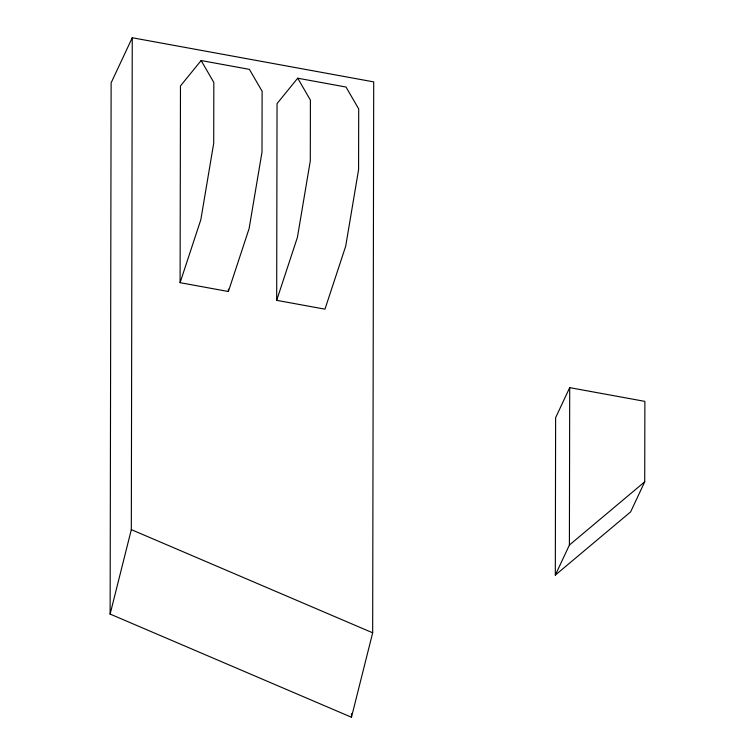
<?xml version="1.0" encoding="UTF-8"?>
<svg xmlns="http://www.w3.org/2000/svg" width="755" height="755" viewBox="0 0 755 755"><rect width="100%" height="100%" fill="white"/><g stroke="black" fill="none" stroke-linecap="round" stroke-linejoin="round"><path stroke-width="1.13" d="M110.126 614.079L111.127 82.842L132.257 37.75L373.706 81.889L372.668 632.803L351.471 717.25L110.126 614.079L131.323 529.633L132.257 37.75M180.096 282.681L180.473 85.928L201.132 60.542L249.414 69.366L262.117 91.251L262.004 152.057L249.122 228.548L228.387 291.515L180.096 282.681L200.83 219.714L213.712 143.224L213.825 82.427L201.132 60.542M228.387 291.515L228.397 289.156M276.679 300.339L277.047 103.586L297.706 78.199L345.998 87.023L358.7 108.909L358.578 169.705L345.696 246.206L324.971 309.163L276.679 300.339L297.413 237.372L310.296 160.881L310.409 100.085L297.706 78.199M351.471 717.25L351.471 713.711M555.321 575.102L555.614 417.704L569.704 387.636L644.874 401.377L644.723 481.803L630.642 511.871L555.321 575.102L569.402 545.044L644.723 481.803M569.402 545.044L569.704 387.636M131.323 529.633L372.668 632.803"/></g></svg>
